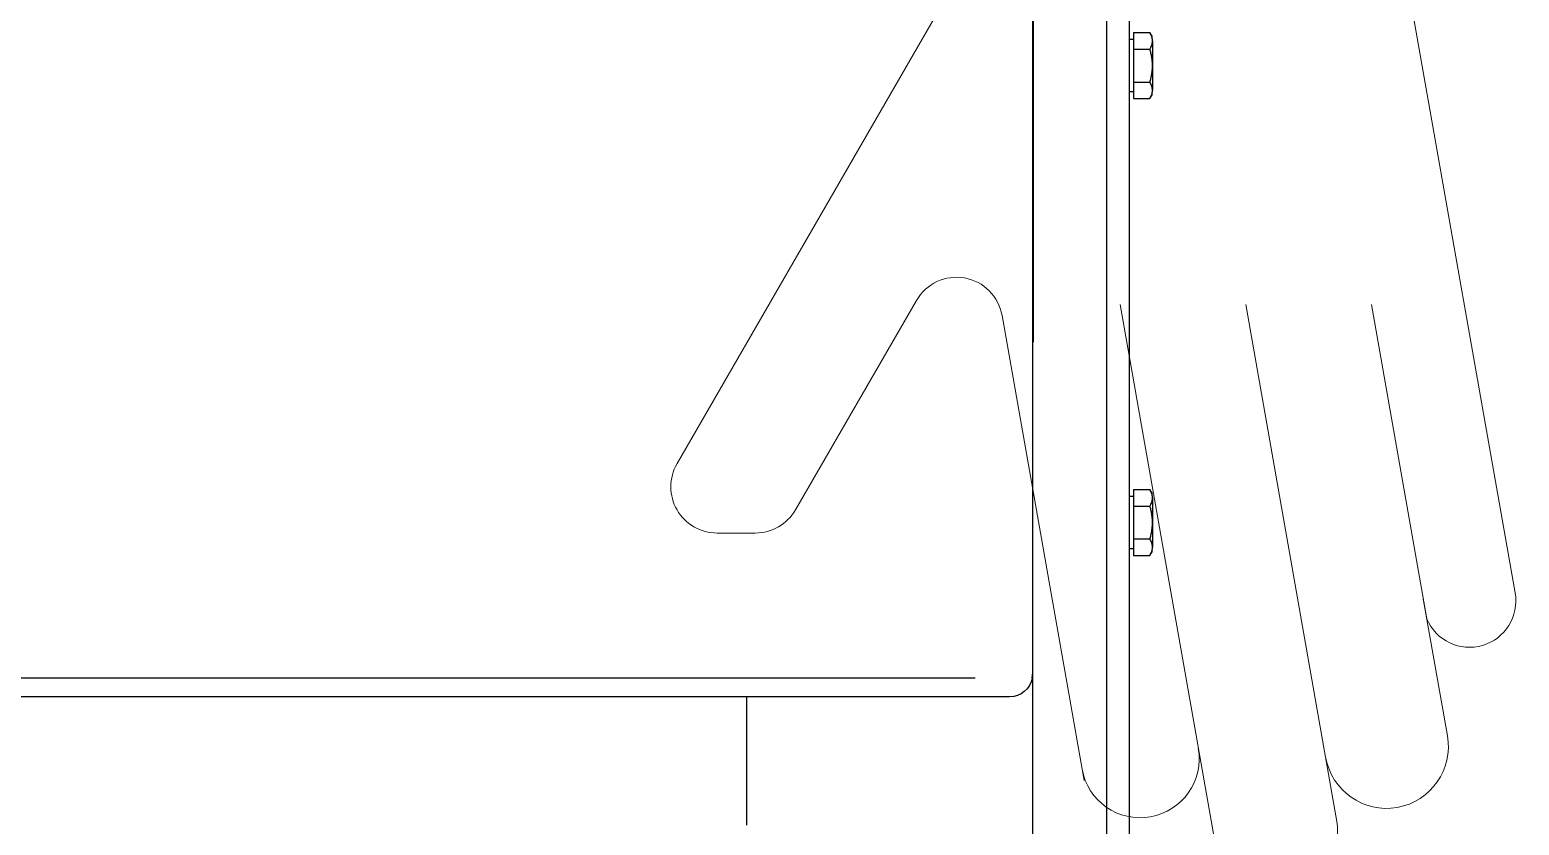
# Model space of a CAD drawing. Header units: millimetres. Extents: x -187347 to 135007, y -6415 to 292048.
# Drawn here: x -51829.1 to -51568.4, y 30494.9 to 30634.1 of the extents above; entities that cross this region are included whole.
import ezdxf

# ---------------------------------------------------------------- set-up
doc = ezdxf.new("R2010")
doc.units = ezdxf.units.MM
doc.header["$LTSCALE"] = 100
doc.layers.get('0').update_dxf_attribs({"lineweight": 18})
doc.layers.add('LAYOUT', color=3, linetype='Continuous', lineweight=18)
doc.layers.add('Layout CAT2', color=6, linetype='Continuous')

# ---------------------------------------------------------------- blocks, each defined once
blk = doc.blocks.new('vgdsvbgsbfgsd')
at = {"color": 0, "linetype": 'ByBlock', "lineweight": -2}
for p, q in [((5700.81, -48773.28, 0), (5700.81, -48536.31, 0)), ((5713.81, -48536.31, 0), (5713.81, -48955.8, 0)), ((5717.81, -48536.31, 0), (5717.81, -48963.81, 0)), ((5650.81, -48746.81, 0), (5650.81, -48769.29, 0)), ((5696.81, -48769.28, 0), (5070.81, -48769.28, 0)), ((5076.87, -48772.59, 0), (5690.75, -48772.59, 0)), ((5700.81, -48969.28, 0), (5700.81, -48773.28, 0)), ((5718.48, -48796.92, 0), (5718.48, -48794.03, 0)), ((5718.48, -48794.03, 0), (5721.36, -48794.03, 0)), ((5721.36, -48794.03, 0), (5721.81, -48794.81, 0)), ((5717.81, -48795.26, 0), (5718.48, -48795.26, 0)), ((5721.81, -48795.44, 0), (5721.81, -48795.51, 0)), ((5721.81, -48799.74, 0), (5721.81, -48795.51, 0)), ((5718.48, -48802.69, 0), (5718.48, -48796.92, 0)), ((5718.48, -48796.92, 0), (5721.36, -48796.92, 0)), ((5721.81, -48799.74, 0), (5721.81, -48799.88, 0)), ((5721.81, -48804.1, 0), (5721.81, -48799.88, 0)), ((5718.48, -48804.35, 0), (5717.81, -48804.35, 0)), ((5718.48, -48802.69, 0), (5721.36, -48802.69, 0)), ((5718.48, -48805.58, 0), (5718.48, -48802.69, 0)), ((5721.81, -48804.1, 0), (5721.81, -48804.17, 0)), ((5718.48, -48805.58, 0), (5721.36, -48805.58, 0)), ((5721.81, -48804.81, 0), (5721.36, -48805.58, 0)), ((5700.91, -48831.38, 0), (5700.81, -48831.38, 0)), ((5700.91, -48908.28, 0), (5700.91, -48831.38, 0)), ((5700.92, -48853.61, 0), (5700.91, -48853.61, 0)), ((5700.92, -48865.85, 0), (5700.91, -48865.85, 0)), ((5700.92, -48873.64, 0), (5700.91, -48873.64, 0)), ((5718.48, -48876.92, 0), (5718.48, -48874.03, 0)), ((5718.48, -48874.03, 0), (5721.36, -48874.03, 0)), ((5721.36, -48874.03, 0), (5721.81, -48874.81, 0)), ((5717.81, -48875.26, 0), (5718.48, -48875.26, 0)), ((5718.48, -48882.69, 0), (5718.48, -48876.92, 0)), ((5718.48, -48876.92, 0), (5721.36, -48876.92, 0)), ((5721.81, -48875.44, 0), (5721.81, -48875.51, 0)), ((5721.81, -48879.74, 0), (5721.81, -48875.51, 0)), ((5721.81, -48879.74, 0), (5721.81, -48879.88, 0)), ((5721.81, -48884.1, 0), (5721.81, -48879.88, 0)), ((5718.48, -48885.58, 0), (5718.48, -48882.69, 0)), ((5718.48, -48882.69, 0), (5721.36, -48882.69, 0)), ((5718.48, -48884.35, 0), (5717.81, -48884.35, 0)), ((5721.81, -48884.81, 0), (5721.36, -48885.58, 0)), ((5721.81, -48884.1, 0), (5721.81, -48884.17, 0)), ((5718.48, -48885.58, 0), (5721.36, -48885.58, 0))]:
    blk.add_line(p, q, dxfattribs=at)
blk.add_arc((5696.81, -48773.28, 0), 4, 10, 90, dxfattribs=at)
at = {"color": 0, "linetype": 'ByBlock', "lineweight": -2, "extrusion": (0, 0, -1)}
blk.add_ellipse((5696.81, -48773.28, 0), major_axis=(0, -4), ratio=1, start_param=4.537856, end_param=4.712389, dxfattribs=at)
at = {"color": 0, "linetype": 'ByBlock', "lineweight": -2}
for points, knots in [([(5721.36, -48794.03, 0), (5721.4, -48794.09, 0), (5721.43, -48794.15, 0), (5721.49, -48794.27, 0), (5721.52, -48794.32, 0), (5721.6, -48794.5, 0), (5721.65, -48794.62, 0), (5721.72, -48794.85, 0), (5721.75, -48794.97, 0), (5721.8, -48795.21, 0), (5721.81, -48795.32, 0), (5721.81, -48795.44, 0)], [0, 0, 0, 0, 0.125, 0.125, 0.25, 0.25, 0.5, 0.5, 0.75, 0.75, 1, 1, 1, 1]), ([(5721.81, -48795.51, 0), (5721.81, -48795.63, 0), (5721.8, -48795.75, 0), (5721.77, -48795.9, 0), (5721.76, -48795.93, 0), (5721.75, -48795.99, 0), (5721.74, -48796.02, 0), (5721.72, -48796.11, 0), (5721.7, -48796.17, 0), (5721.64, -48796.35, 0), (5721.6, -48796.46, 0), (5721.49, -48796.69, 0), (5721.43, -48796.81, 0), (5721.36, -48796.92, 0)], [0, 0, 0, 0, 0.25, 0.25, 0.3125, 0.3125, 0.375, 0.375, 0.5, 0.5, 0.75, 0.75, 1, 1, 1, 1]), ([(5721.36, -48796.92, 0), (5721.43, -48797.15, 0), (5721.49, -48797.38, 0), (5721.56, -48797.67, 0), (5721.57, -48797.73, 0), (5721.6, -48797.85, 0), (5721.61, -48797.91, 0), (5721.64, -48798.08, 0), (5721.67, -48798.2, 0), (5721.72, -48798.56, 0), (5721.75, -48798.79, 0), (5721.8, -48799.26, 0), (5721.81, -48799.5, 0), (5721.81, -48799.74, 0)], [0, 0, 0, 0, 0.25, 0.25, 0.3125, 0.3125, 0.375, 0.375, 0.5, 0.5, 0.75, 0.75, 1, 1, 1, 1]), ([(5721.81, -48799.88, 0), (5721.81, -48800.11, 0), (5721.8, -48800.35, 0), (5721.76, -48800.71, 0), (5721.75, -48800.83, 0), (5721.73, -48801, 0), (5721.72, -48801.06, 0), (5721.7, -48801.18, 0), (5721.69, -48801.24, 0), (5721.64, -48801.54, 0), (5721.6, -48801.77, 0), (5721.49, -48802.24, 0), (5721.43, -48802.47, 0), (5721.36, -48802.69, 0)], [0, 0, 0, 0, 0.25, 0.25, 0.375, 0.375, 0.4375, 0.4375, 0.5, 0.5, 0.75, 0.75, 1, 1, 1, 1]), ([(5721.36, -48802.69, 0), (5721.4, -48802.75, 0), (5721.43, -48802.81, 0), (5721.49, -48802.93, 0), (5721.52, -48802.98, 0), (5721.6, -48803.16, 0), (5721.65, -48803.28, 0), (5721.72, -48803.51, 0), (5721.75, -48803.63, 0), (5721.8, -48803.86, 0), (5721.81, -48803.98, 0), (5721.81, -48804.1, 0)], [0, 0, 0, 0, 0.125, 0.125, 0.25, 0.25, 0.5, 0.5, 0.75, 0.75, 1, 1, 1, 1]), ([(5721.81, -48804.17, 0), (5721.81, -48804.29, 0), (5721.8, -48804.41, 0), (5721.77, -48804.56, 0), (5721.76, -48804.59, 0), (5721.75, -48804.65, 0), (5721.74, -48804.68, 0), (5721.72, -48804.77, 0), (5721.7, -48804.83, 0), (5721.64, -48805, 0), (5721.6, -48805.12, 0), (5721.49, -48805.35, 0), (5721.43, -48805.47, 0), (5721.36, -48805.58, 0)], [0, 0, 0, 0, 0.25, 0.25, 0.3125, 0.3125, 0.375, 0.375, 0.5, 0.5, 0.75, 0.75, 1, 1, 1, 1]), ([(5721.36, -48874.03, 0), (5721.4, -48874.09, 0), (5721.43, -48874.15, 0), (5721.49, -48874.27, 0), (5721.52, -48874.32, 0), (5721.6, -48874.5, 0), (5721.65, -48874.62, 0), (5721.72, -48874.85, 0), (5721.75, -48874.97, 0), (5721.8, -48875.21, 0), (5721.81, -48875.32, 0), (5721.81, -48875.44, 0)], [0, 0, 0, 0, 0.125, 0.125, 0.25, 0.25, 0.5, 0.5, 0.75, 0.75, 1, 1, 1, 1]), ([(5721.81, -48875.51, 0), (5721.81, -48875.63, 0), (5721.8, -48875.75, 0), (5721.77, -48875.9, 0), (5721.76, -48875.93, 0), (5721.75, -48875.99, 0), (5721.74, -48876.02, 0), (5721.72, -48876.11, 0), (5721.7, -48876.17, 0), (5721.64, -48876.35, 0), (5721.6, -48876.46, 0), (5721.49, -48876.69, 0), (5721.43, -48876.81, 0), (5721.36, -48876.92, 0)], [0, 0, 0, 0, 0.25, 0.25, 0.3125, 0.3125, 0.375, 0.375, 0.5, 0.5, 0.75, 0.75, 1, 1, 1, 1]), ([(5721.36, -48876.92, 0), (5721.43, -48877.15, 0), (5721.49, -48877.38, 0), (5721.56, -48877.67, 0), (5721.57, -48877.73, 0), (5721.6, -48877.85, 0), (5721.61, -48877.91, 0), (5721.64, -48878.08, 0), (5721.67, -48878.2, 0), (5721.72, -48878.56, 0), (5721.75, -48878.79, 0), (5721.8, -48879.26, 0), (5721.81, -48879.5, 0), (5721.81, -48879.74, 0)], [0, 0, 0, 0, 0.25, 0.25, 0.3125, 0.3125, 0.375, 0.375, 0.5, 0.5, 0.75, 0.75, 1, 1, 1, 1]), ([(5721.81, -48879.88, 0), (5721.81, -48880.11, 0), (5721.8, -48880.35, 0), (5721.76, -48880.71, 0), (5721.75, -48880.83, 0), (5721.73, -48881, 0), (5721.72, -48881.06, 0), (5721.7, -48881.18, 0), (5721.69, -48881.24, 0), (5721.64, -48881.54, 0), (5721.6, -48881.77, 0), (5721.49, -48882.24, 0), (5721.43, -48882.47, 0), (5721.36, -48882.69, 0)], [0, 0, 0, 0, 0.25, 0.25, 0.375, 0.375, 0.4375, 0.4375, 0.5, 0.5, 0.75, 0.75, 1, 1, 1, 1]), ([(5721.36, -48882.69, 0), (5721.4, -48882.75, 0), (5721.43, -48882.81, 0), (5721.49, -48882.93, 0), (5721.52, -48882.98, 0), (5721.6, -48883.16, 0), (5721.65, -48883.28, 0), (5721.72, -48883.51, 0), (5721.75, -48883.63, 0), (5721.8, -48883.86, 0), (5721.81, -48883.98, 0), (5721.81, -48884.1, 0)], [0, 0, 0, 0, 0.125, 0.125, 0.25, 0.25, 0.5, 0.5, 0.75, 0.75, 1, 1, 1, 1]), ([(5721.81, -48884.17, 0), (5721.81, -48884.29, 0), (5721.8, -48884.41, 0), (5721.77, -48884.56, 0), (5721.76, -48884.59, 0), (5721.75, -48884.65, 0), (5721.74, -48884.68, 0), (5721.72, -48884.77, 0), (5721.7, -48884.83, 0), (5721.64, -48885, 0), (5721.6, -48885.12, 0), (5721.49, -48885.35, 0), (5721.43, -48885.47, 0), (5721.36, -48885.58, 0)], [0, 0, 0, 0, 0.25, 0.25, 0.3125, 0.3125, 0.375, 0.375, 0.5, 0.5, 0.75, 0.75, 1, 1, 1, 1])]:
    blk.add_open_spline(points, degree=3, knots=knots, dxfattribs=at)
blk = doc.blocks.new('general_Man')
at = {"layer": 'LAYOUT', "color": 4, "ltscale": 10}
for p, q in [((348.78, 618.31), (332.32, 525)), ((368.3, 604.26), (370.28, 615.49)), ((311.68, 526.92), (326.03, 608.31)), ((368.3, 604.26), (354.32, 525)), ((385.41, 576.51), (389.64, 600.49)), ((386.03, 580.03), (376.32, 525)), ((300, 0), (401.47, 575.49)), ((268.49, 565), (261.8, 565)), ((296.68, 524.27), (275.51, 560.95)), ((254.78, 552.85), (301.87, 471.29))]:
    blk.add_line(p, q, dxfattribs=at)
for centre, radius, start, end in [((362.3, 616.9), 8.1, 349.9978, 90.0018), ((335.85, 604.52), 10.33, 349.998, 169.9915), ((378.97, 602.37), 10.83, 349.9983, 169.9971), ((393.5, 576.9), 8.1, 349.9986, 157.2442), ((261.8, 556.9), 8.1, 90.0022, 209.9996), ((268.49, 556.9), 8.1, 29.9988, 90.0012), ((303.7, 528.32), 8.1, 209.9995, 349.9985)]:
    blk.add_arc(centre, radius, start, end, dxfattribs=at)

msp = doc.modelspace()

# ---------------------------------------------------------------- block references
at = {"layer": 'Layout CAT2', "color": 2, "xscale": -1, "rotation": 180}
msp.add_blockref('general_Man', (-51970.56, 31111.03, -3.45), dxfattribs=at)
at = {"layer": 'Layout CAT2', "xscale": -1, "rotation": 180}
msp.add_blockref('vgdsvbgsbfgsd', (-57354.37, -18251.93, -3.45), dxfattribs=at)

doc.saveas('drawing.dxf')
